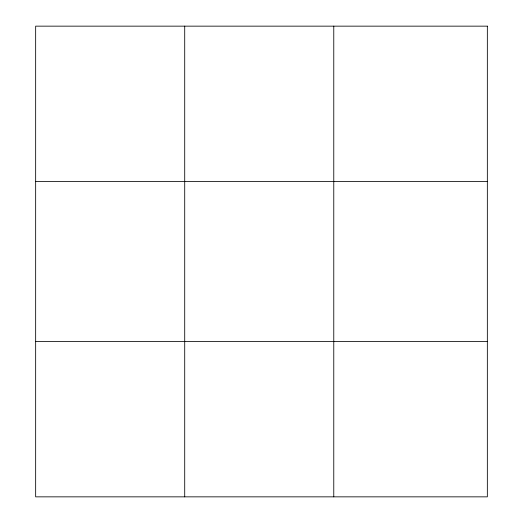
<?xml version="1.0" encoding="UTF-8"?>
<svg xmlns="http://www.w3.org/2000/svg" width="523" height="523" viewBox="0 0 523 523"><rect width="100%" height="100%" fill="white"/><g stroke="black" fill="none" stroke-linecap="round" stroke-linejoin="round"><path stroke-width="0.78" d="M184.711 26.15L184.711 496.85M333.772 26.15L333.772 496.85M35.656 181.481L487.344 181.481M35.656 341.519L487.344 341.519M487.344 26.15L487.344 496.85L35.656 496.85L35.656 26.15L487.344 26.15"/></g></svg>
